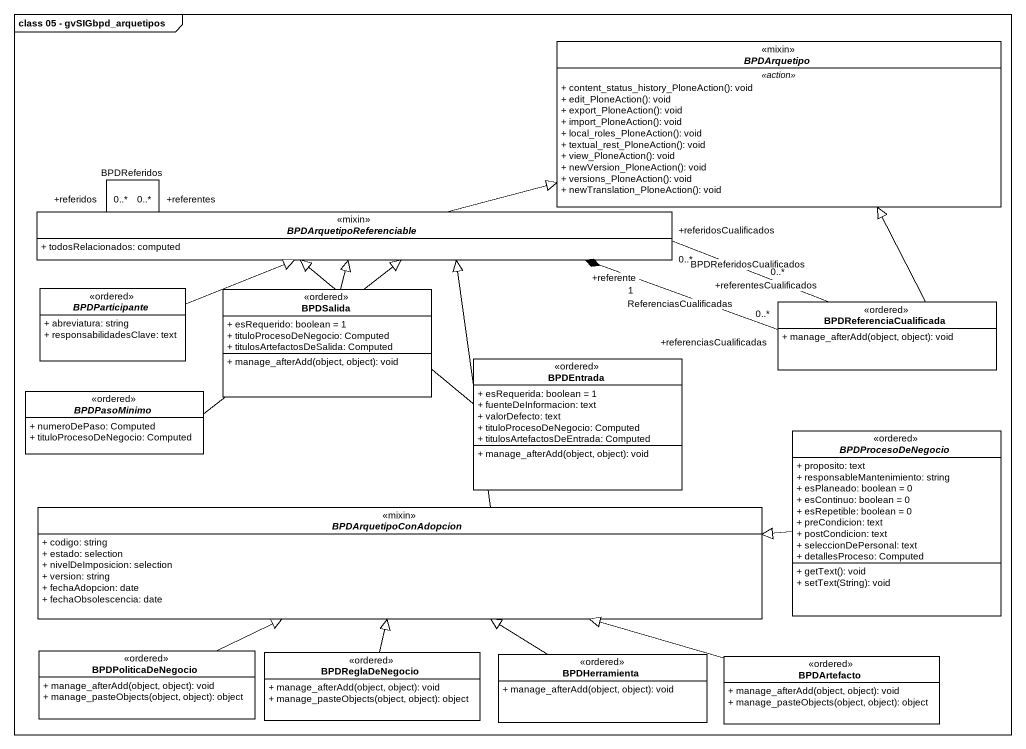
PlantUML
@startuml
mainframe class 05 - gvSIGbpd_arquetipos
hide circle
hide empty members
skinparam classAttributeIconSize 0
abstract class BPDArquetipo <<mixin>> {
  .. <<action>> ..
  + content_status_history_PloneAction(): void
  + edit_PloneAction(): void
  + export_PloneAction(): void
  + import_PloneAction(): void
  + local_roles_PloneAction(): void
  + textual_rest_PloneAction(): void
  + view_PloneAction(): void
  + newVersion_PloneAction(): void
  + versions_PloneAction(): void
  + newTranslation_PloneAction(): void
}
abstract class BPDArquetipoReferenciable <<mixin>> {
  + todosRelacionados: computed
}
abstract class BPDParticipante <<ordered>> {
  + abreviatura: string
  + responsabilidadesClave: text
}
class BPDSalida <<ordered>> {
  + esRequerido: boolean = 1
  + tituloProcesoDeNegocio: Computed
  + titulosArtefactosDeSalida: Computed
  + manage_afterAdd(object, object): void
}
class BPDReferenciaCualificada <<ordered>> {
  + manage_afterAdd(object, object): void
}
class BPDEntrada <<ordered>> {
  + esRequerida: boolean = 1
  + fuenteDeInformacion: text
  + valorDefecto: text
  + tituloProcesoDeNegocio: Computed
  + titulosArtefactosDeEntrada: Computed
  + manage_afterAdd(object, object): void
}
abstract class BPDPasoMinimo <<ordered>> {
  + numeroDePaso: Computed
  + tituloProcesoDeNegocio: Computed
}
abstract class BPDProcesoDeNegocio <<ordered>> {
  + proposito: text
  + responsableMantenimiento: string
  + esPlaneado: boolean = 0
  + esContinuo: boolean = 0
  + esRepetible: boolean = 0
  + preCondicion: text
  + postCondicion: text
  + seleccionDePersonal: text
  + detallesProceso: Computed
  + getText(): void
  + setText(String): void
}
abstract class BPDArquetipoConAdopcion <<mixin>> {
  + codigo: string
  + estado: selection
  + nivelDeImposicion: selection
  + version: string
  + fechaAdopcion: date
  + fechaObsolescencia: date
}
class BPDPoliticaDeNegocio <<ordered>> {
  + manage_afterAdd(object, object): void
  + manage_pasteObjects(object, object): object
}
class BPDReglaDeNegocio <<ordered>> {
  + manage_afterAdd(object, object): void
  + manage_pasteObjects(object, object): object
}
class BPDHerramienta <<ordered>> {
  + manage_afterAdd(object, object): void
}
class BPDArtefacto <<ordered>> {
  + manage_afterAdd(object, object): void
  + manage_pasteObjects(object, object): object
}
BPDArquetipoReferenciable -right-|> BPDArquetipo
BPDArquetipoReferenciable "+referentes\n0..*" -- "+referidos\n0..*" BPDArquetipoReferenciable : BPDReferidos
BPDParticipante -right-|> BPDArquetipoReferenciable
BPDSalida -up-|> BPDArquetipoReferenciable
BPDReferenciaCualificada -up-|> BPDArquetipo
BPDReferenciaCualificada "+referenciasCualificadas\n0..*" -left-* "+referente\n1" BPDArquetipoReferenciable : ReferenciasCualificadas
BPDReferenciaCualificada "+referentesCualificados\n0..*" -left- "+referidosCualificados\n0..*" BPDArquetipoReferenciable : BPDReferidosCualificados
BPDEntrada -up-|> BPDArquetipoReferenciable
BPDPasoMinimo -up-|> BPDArquetipoReferenciable
BPDProcesoDeNegocio -left-|> BPDArquetipoConAdopcion
BPDArquetipoConAdopcion -up-|> BPDArquetipoReferenciable
BPDPoliticaDeNegocio -right-|> BPDArquetipoConAdopcion
BPDReglaDeNegocio -up-|> BPDArquetipoConAdopcion
BPDHerramienta -up-|> BPDArquetipoConAdopcion
BPDArtefacto -left-|> BPDArquetipoConAdopcion
@enduml
